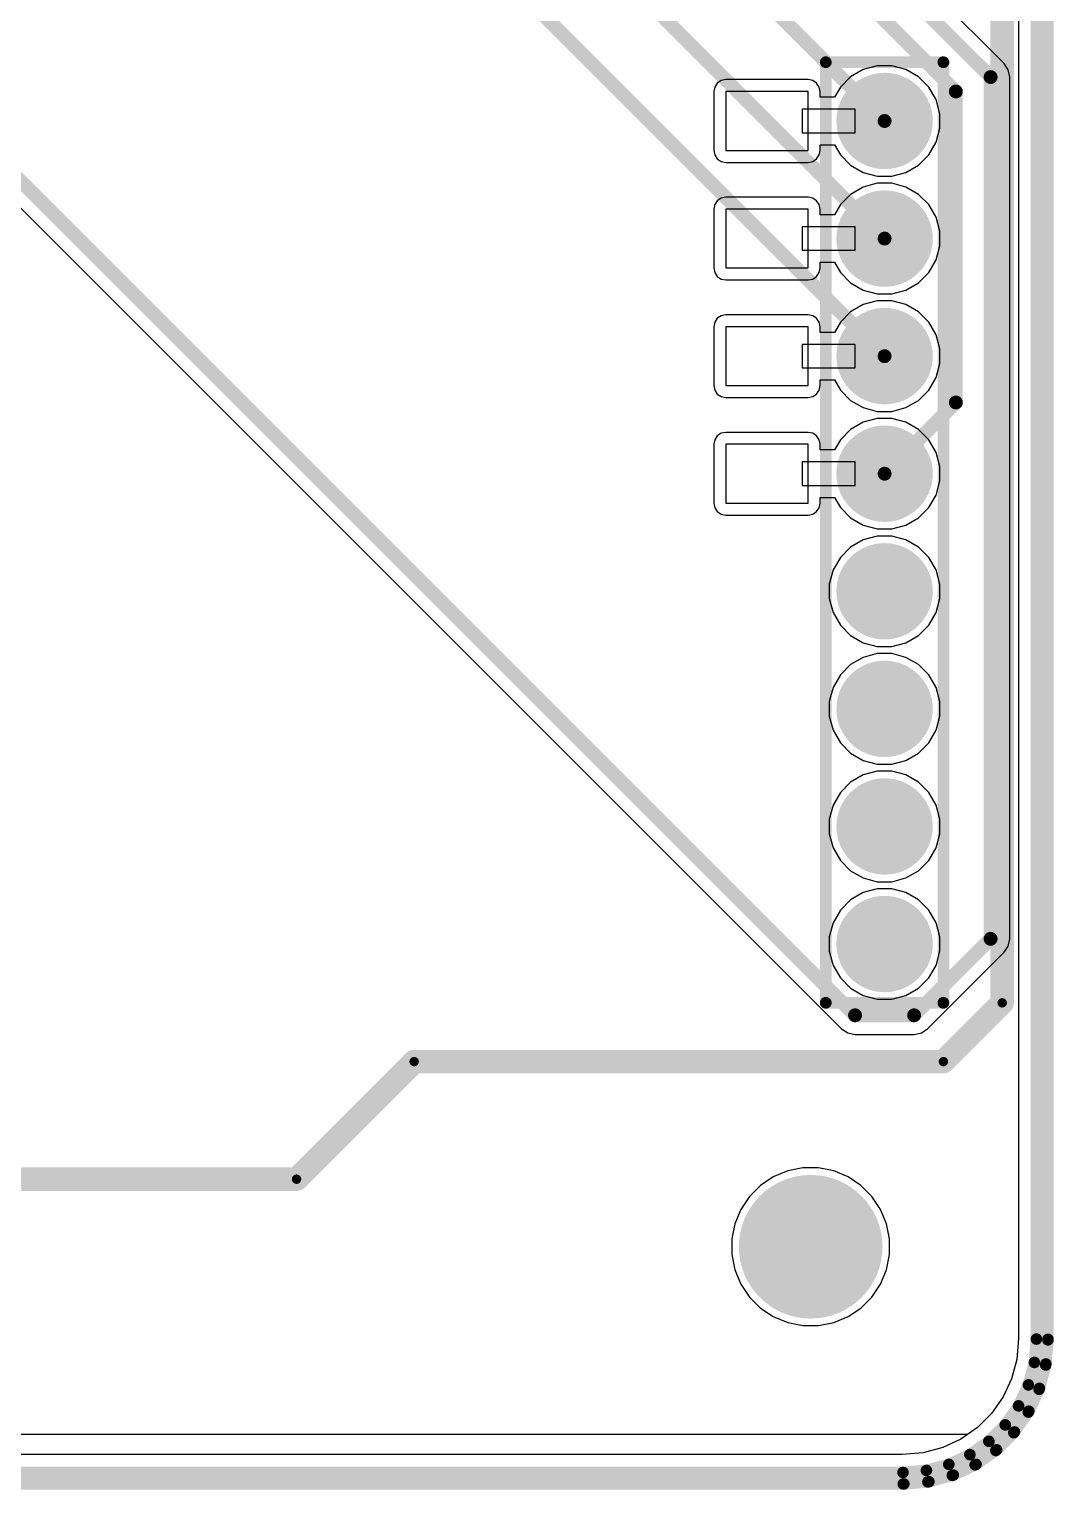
# Model space of a CAD drawing. Header units: inches. Extents: x -0.01 to 4.3, y -0.01 to 7.88.
# Drawn here: x 3.433 to 4.304, y -0.01 to 1.232 of the extents above; entities that cross this region are included whole.
import ezdxf

# ---------------------------------------------------------------- set-up
doc = ezdxf.new("R2010")
doc.units = ezdxf.units.IN
doc.header["$MEASUREMENT"] = 0
for name, color, linetype in [('Bottom Layer', 5, 'Continuous'), ('Bottom Solder', 6, 'Continuous'), ('Mechanical 1', 6, 'Continuous'), ('Multi-Layer', 9, 'Continuous'), ('Pad Holes', 156, 'Continuous'), ('Route Tool Path', 56, 'Continuous'), ('Top Layer', 1, 'Continuous'), ('Top Overlay', 2, 'Continuous'), ('Top Solder', 216, 'Continuous')]:
    doc.layers.add(name, color=color, linetype=linetype)

# ---------------------------------------------------------------- blocks, each defined once
blk = doc.blocks.new('M_______M____S______35')
at = {"layer": 'Bottom Layer'}
h = blk.add_hatch(color=5, dxfattribs=at)
edge = h.paths.add_edge_path()
edge.add_arc((0.95, -0.275), 0.037, 0, 360)
h = blk.add_hatch(color=5, dxfattribs=at)
edge = h.paths.add_edge_path()
edge.add_arc((0.95, -0.375), 0.037, 0, 360)
h = blk.add_hatch(color=5, dxfattribs=at)
edge = h.paths.add_edge_path()
edge.add_arc((0.95, -0.475), 0.037, 0, 360)
h = blk.add_hatch(color=5, dxfattribs=at)
edge = h.paths.add_edge_path()
edge.add_arc((0.95, -0.575), 0.037, 0, 360)
h = blk.add_hatch(color=5, dxfattribs=at)
edge = h.paths.add_edge_path()
edge.add_arc((0.95, -0.675), 0.037, 0, 360)
h = blk.add_hatch(color=5, dxfattribs=at)
edge = h.paths.add_edge_path()
edge.add_arc((0.95, -0.775), 0.037, 0, 360)
h = blk.add_hatch(color=5, dxfattribs=at)
edge = h.paths.add_edge_path()
edge.add_arc((0.95, -0.875), 0.037, 0, 360)
h = blk.add_hatch(color=5, dxfattribs=at)
edge = h.paths.add_edge_path()
edge.add_arc((0.95, -0.975), 0.037, 0, 360)
at = {"layer": 'Bottom Solder'}
h = blk.add_hatch(color=6, dxfattribs=at)
edge = h.paths.add_edge_path()
edge.add_arc((0.95, -0.275), 0.041, 0, 360)
h = blk.add_hatch(color=6, dxfattribs=at)
edge = h.paths.add_edge_path()
edge.add_arc((0.95, -0.375), 0.041, 0, 360)
h = blk.add_hatch(color=6, dxfattribs=at)
edge = h.paths.add_edge_path()
edge.add_arc((0.95, -0.475), 0.041, 0, 360)
h = blk.add_hatch(color=6, dxfattribs=at)
edge = h.paths.add_edge_path()
edge.add_arc((0.95, -0.575), 0.041, 0, 360)
h = blk.add_hatch(color=6, dxfattribs=at)
edge = h.paths.add_edge_path()
edge.add_arc((0.95, -0.675), 0.041, 0, 360)
h = blk.add_hatch(color=6, dxfattribs=at)
edge = h.paths.add_edge_path()
edge.add_arc((0.95, -0.775), 0.041, 0, 360)
h = blk.add_hatch(color=6, dxfattribs=at)
edge = h.paths.add_edge_path()
edge.add_arc((0.95, -0.875), 0.041, 0, 360)
h = blk.add_hatch(color=6, dxfattribs=at)
edge = h.paths.add_edge_path()
edge.add_arc((0.95, -0.975), 0.041, 0, 360)
at = {"layer": 'Multi-Layer'}
h = blk.add_hatch(color=9, dxfattribs=at)
edge = h.paths.add_edge_path()
edge.add_arc((0.95, -0.275), 0.037, 0, 360)
h = blk.add_hatch(color=9, dxfattribs=at)
edge = h.paths.add_edge_path()
edge.add_arc((0.95, -0.375), 0.037, 0, 360)
h = blk.add_hatch(color=9, dxfattribs=at)
edge = h.paths.add_edge_path()
edge.add_arc((0.95, -0.475), 0.037, 0, 360)
h = blk.add_hatch(color=9, dxfattribs=at)
edge = h.paths.add_edge_path()
edge.add_arc((0.95, -0.575), 0.037, 0, 360)
h = blk.add_hatch(color=9, dxfattribs=at)
edge = h.paths.add_edge_path()
edge.add_arc((0.95, -0.675), 0.037, 0, 360)
h = blk.add_hatch(color=9, dxfattribs=at)
edge = h.paths.add_edge_path()
edge.add_arc((0.95, -0.775), 0.037, 0, 360)
h = blk.add_hatch(color=9, dxfattribs=at)
edge = h.paths.add_edge_path()
edge.add_arc((0.95, -0.875), 0.037, 0, 360)
h = blk.add_hatch(color=9, dxfattribs=at)
edge = h.paths.add_edge_path()
edge.add_arc((0.95, -0.975), 0.037, 0, 360)
at = {"layer": 'Pad Holes'}
h = blk.add_hatch(color=7, dxfattribs=at)
edge = h.paths.add_edge_path()
edge.add_arc((0.95, -0.275), 0.02, 0, 360)
h = blk.add_hatch(color=7, dxfattribs=at)
edge = h.paths.add_edge_path()
edge.add_arc((0.95, -0.375), 0.02, 0, 360)
h = blk.add_hatch(color=7, dxfattribs=at)
edge = h.paths.add_edge_path()
edge.add_arc((0.95, -0.475), 0.02, 0, 360)
h = blk.add_hatch(color=7, dxfattribs=at)
edge = h.paths.add_edge_path()
edge.add_arc((0.95, -0.575), 0.02, 0, 360)
h = blk.add_hatch(color=7, dxfattribs=at)
edge = h.paths.add_edge_path()
edge.add_arc((0.95, -0.675), 0.02, 0, 360)
h = blk.add_hatch(color=7, dxfattribs=at)
edge = h.paths.add_edge_path()
edge.add_arc((0.95, -0.775), 0.02, 0, 360)
h = blk.add_hatch(color=7, dxfattribs=at)
edge = h.paths.add_edge_path()
edge.add_arc((0.95, -0.875), 0.02, 0, 360)
h = blk.add_hatch(color=7, dxfattribs=at)
edge = h.paths.add_edge_path()
edge.add_arc((0.95, -0.975), 0.02, 0, 360)
at = {"layer": 'Top Layer'}
h = blk.add_hatch(color=1, dxfattribs=at)
edge = h.paths.add_edge_path()
edge.add_arc((0.95, -0.275), 0.037, 0, 360)
h = blk.add_hatch(color=1, dxfattribs=at)
edge = h.paths.add_edge_path()
edge.add_arc((0.95, -0.375), 0.037, 0, 360)
h = blk.add_hatch(color=1, dxfattribs=at)
edge = h.paths.add_edge_path()
edge.add_arc((0.95, -0.475), 0.037, 0, 360)
h = blk.add_hatch(color=1, dxfattribs=at)
edge = h.paths.add_edge_path()
edge.add_arc((0.95, -0.575), 0.037, 0, 360)
h = blk.add_hatch(color=1, dxfattribs=at)
edge = h.paths.add_edge_path()
edge.add_arc((0.95, -0.675), 0.037, 0, 360)
h = blk.add_hatch(color=1, dxfattribs=at)
edge = h.paths.add_edge_path()
edge.add_arc((0.95, -0.775), 0.037, 0, 360)
h = blk.add_hatch(color=1, dxfattribs=at)
edge = h.paths.add_edge_path()
edge.add_arc((0.95, -0.875), 0.037, 0, 360)
h = blk.add_hatch(color=1, dxfattribs=at)
edge = h.paths.add_edge_path()
edge.add_arc((0.95, -0.975), 0.037, 0, 360)
at = {"layer": 'Top Solder'}
h = blk.add_hatch(color=216, dxfattribs=at)
edge = h.paths.add_edge_path()
edge.add_arc((0.95, -0.275), 0.041, 0, 360)
h = blk.add_hatch(color=216, dxfattribs=at)
edge = h.paths.add_edge_path()
edge.add_arc((0.95, -0.375), 0.041, 0, 360)
h = blk.add_hatch(color=216, dxfattribs=at)
edge = h.paths.add_edge_path()
edge.add_arc((0.95, -0.475), 0.041, 0, 360)
h = blk.add_hatch(color=216, dxfattribs=at)
edge = h.paths.add_edge_path()
edge.add_arc((0.95, -0.575), 0.041, 0, 360)
h = blk.add_hatch(color=216, dxfattribs=at)
edge = h.paths.add_edge_path()
edge.add_arc((0.95, -0.675), 0.041, 0, 360)
h = blk.add_hatch(color=216, dxfattribs=at)
edge = h.paths.add_edge_path()
edge.add_arc((0.95, -0.775), 0.041, 0, 360)
h = blk.add_hatch(color=216, dxfattribs=at)
edge = h.paths.add_edge_path()
edge.add_arc((0.95, -0.875), 0.041, 0, 360)
h = blk.add_hatch(color=216, dxfattribs=at)
edge = h.paths.add_edge_path()
edge.add_arc((0.95, -0.975), 0.041, 0, 360)
at = {"layer": 'Bottom Layer'}
for p, q in [((0.885, -0.25), (0.815, -0.25)), ((0.815, -0.25), (0.815, -0.3)), ((0.885, -0.3), (0.885, -0.25)), ((0.925, -0.265), (0.88, -0.265)), ((0.88, -0.265), (0.88, -0.285)), ((0.925, -0.285), (0.925, -0.265)), ((0.88, -0.285), (0.925, -0.285)), ((0.815, -0.3), (0.885, -0.3)), ((0.885, -0.35), (0.815, -0.35)), ((0.815, -0.35), (0.815, -0.4)), ((0.885, -0.4), (0.885, -0.35)), ((0.925, -0.365), (0.88, -0.365)), ((0.88, -0.365), (0.88, -0.385)), ((0.925, -0.385), (0.925, -0.365)), ((0.88, -0.385), (0.925, -0.385)), ((0.815, -0.4), (0.885, -0.4)), ((0.885, -0.45), (0.815, -0.45)), ((0.815, -0.45), (0.815, -0.5)), ((0.885, -0.5), (0.885, -0.45)), ((0.925, -0.465), (0.88, -0.465)), ((0.88, -0.465), (0.88, -0.485)), ((0.925, -0.485), (0.925, -0.465)), ((0.88, -0.485), (0.925, -0.485)), ((0.815, -0.5), (0.885, -0.5)), ((0.885, -0.55), (0.815, -0.55)), ((0.815, -0.55), (0.815, -0.6)), ((0.885, -0.6), (0.885, -0.55)), ((0.925, -0.565), (0.88, -0.565)), ((0.88, -0.565), (0.88, -0.585)), ((0.925, -0.585), (0.925, -0.565)), ((0.88, -0.585), (0.925, -0.585)), ((0.815, -0.6), (0.885, -0.6))]:
    blk.add_line(p, q, dxfattribs=at)
at = {"layer": 'Route Tool Path'}
for points in [[(1.05, -1.025, 0.008, 0.008, 0), (1.05, 1.075, 0.008, 0.008, 0)], [(1, -1.075, 0.008, 0.008, 0), (1.05, -1.025, 0.008, 0.008, 0)], [(0.45, -1.175, 0.008, 0.008, 0), (0.55, -1.075, 0.008, 0.008, 0)], [(0.55, -1.075, 0.008, 0.008, 0), (1, -1.075, 0.008, 0.008, 0)], [(-0.85, -1.175, 0.008, 0.008, 0), (0.45, -1.175, 0.008, 0.008, 0)]]:
    blk.add_lwpolyline(points, format="xyseb", dxfattribs=at)
for points in [[(1.048, -1.025, 0.004, 0.004, 1), (1.052, -1.025, 0.004, 0.004, 1)], [(1.048, -1.025, 0.004, 0.004, 1), (1.052, -1.025, 0.004, 0.004, 1)], [(0.548, -1.075, 0.004, 0.004, 1), (0.552, -1.075, 0.004, 0.004, 1)], [(0.548, -1.075, 0.004, 0.004, 1), (0.552, -1.075, 0.004, 0.004, 1)], [(0.998, -1.075, 0.004, 0.004, 1), (1.002, -1.075, 0.004, 0.004, 1)], [(0.998, -1.075, 0.004, 0.004, 1), (1.002, -1.075, 0.004, 0.004, 1)], [(0.448, -1.175, 0.004, 0.004, 1), (0.452, -1.175, 0.004, 0.004, 1)], [(0.448, -1.175, 0.004, 0.004, 1), (0.452, -1.175, 0.004, 0.004, 1)]]:
    blk.add_lwpolyline(points, format="xyseb", close=True, dxfattribs=at)
at = {"layer": 'Top Overlay'}
for points in [[(1.05, -1.025, 0.02, 0.02, 0), (1.05, 1.075, 0.02, 0.02, 0)], [(0.9, -0.225, 0.01, 0.01, 0), (1, -0.225, 0.01, 0.01, 0)], [(0.9, -1.025, 0.01, 0.01, 0), (0.9, -0.225, 0.01, 0.01, 0)], [(1, -1.025, 0.01, 0.01, 0), (1, -0.225, 0.01, 0.01, 0)], [(1, -1.075, 0.02, 0.02, 0), (1.05, -1.025, 0.02, 0.02, 0)], [(0.9, -1.025, 0.01, 0.01, 0), (1, -1.025, 0.01, 0.01, 0)], [(0.45, -1.175, 0.02, 0.02, 0), (0.55, -1.075, 0.02, 0.02, 0)], [(0.55, -1.075, 0.02, 0.02, 0), (1, -1.075, 0.02, 0.02, 0)], [(-0.85, -1.175, 0.02, 0.02, 0), (0.45, -1.175, 0.02, 0.02, 0)]]:
    blk.add_lwpolyline(points, format="xyseb", dxfattribs=at)
for points in [[(0.8975, -0.225, 0.005, 0.005, 1), (0.9025, -0.225, 0.005, 0.005, 1)], [(0.8975, -0.225, 0.005, 0.005, 1), (0.9025, -0.225, 0.005, 0.005, 1)], [(0.9975, -0.225, 0.005, 0.005, 1), (1.0025, -0.225, 0.005, 0.005, 1)], [(0.9975, -0.225, 0.005, 0.005, 1), (1.0025, -0.225, 0.005, 0.005, 1)], [(1.045, -1.025, 0.01, 0.01, 1), (1.055, -1.025, 0.01, 0.01, 1)], [(1.045, -1.025, 0.01, 0.01, 1), (1.055, -1.025, 0.01, 0.01, 1)], [(0.8975, -1.025, 0.005, 0.005, 1), (0.9025, -1.025, 0.005, 0.005, 1)], [(0.8975, -1.025, 0.005, 0.005, 1), (0.9025, -1.025, 0.005, 0.005, 1)], [(0.9975, -1.025, 0.005, 0.005, 1), (1.0025, -1.025, 0.005, 0.005, 1)], [(0.9975, -1.025, 0.005, 0.005, 1), (1.0025, -1.025, 0.005, 0.005, 1)], [(0.545, -1.075, 0.01, 0.01, 1), (0.555, -1.075, 0.01, 0.01, 1)], [(0.545, -1.075, 0.01, 0.01, 1), (0.555, -1.075, 0.01, 0.01, 1)], [(0.995, -1.075, 0.01, 0.01, 1), (1.005, -1.075, 0.01, 0.01, 1)], [(0.995, -1.075, 0.01, 0.01, 1), (1.005, -1.075, 0.01, 0.01, 1)], [(0.445, -1.175, 0.01, 0.01, 1), (0.455, -1.175, 0.01, 0.01, 1)], [(0.445, -1.175, 0.01, 0.01, 1), (0.455, -1.175, 0.01, 0.01, 1)]]:
    blk.add_lwpolyline(points, format="xyseb", close=True, dxfattribs=at)

msp = doc.modelspace()

# ---------------------------------------------------------------- hatches: boundary and pattern name
at = {"layer": 'Bottom Layer'}
h = msp.add_hatch(color=5, dxfattribs=at)
edge = h.paths.add_edge_path()
edge.add_arc((4.0974124, 0.19685), 0.0570866, 0, 360)
at = {"layer": 'Bottom Solder'}
h = msp.add_hatch(color=6, dxfattribs=at)
edge = h.paths.add_edge_path()
edge.add_arc((4.0974124, 0.19685), 0.0610866, 0, 360)
at = {"layer": 'Multi-Layer'}
h = msp.add_hatch(color=9, dxfattribs=at)
edge = h.paths.add_edge_path()
edge.add_arc((4.0974124, 0.19685), 0.0570866, 0, 360)
at = {"layer": 'Pad Holes'}
h = msp.add_hatch(color=7, dxfattribs=at)
edge = h.paths.add_edge_path()
edge.add_arc((4.0974124, 0.19685), 0.0570866, 0, 360)
at = {"layer": 'Top Layer'}
h = msp.add_hatch(color=1, dxfattribs=at)
edge = h.paths.add_edge_path()
edge.add_arc((4.0974124, 0.19685), 0.0570866, 0, 360)
at = {"layer": 'Top Solder'}
h = msp.add_hatch(color=216, dxfattribs=at)
edge = h.paths.add_edge_path()
edge.add_arc((4.0974124, 0.19685), 0.0610866, 0, 360)

# ---------------------------------------------------------------- linework, layer by layer
at = {"layer": 'Bottom Layer'}
for p, q in [((4.2741926, 5.1109128), (4.2741926, 0.1189861)), ((4.1420949, 1.1981278), (4.1313775, 1.1919401)), ((4.1540485, 1.2013307), (4.1420949, 1.1981278)), ((4.1664239, 1.2013307), (4.1540485, 1.2013307)), ((4.1783775, 1.1981278), (4.1664239, 1.2013307)), ((4.1890949, 1.1919401), (4.1783775, 1.1981278)), ((4.0158164, 1.1832325), (4.0150403, 1.1793307)), ((4.0180266, 1.1865403), (4.0158164, 1.1832325)), ((4.0213344, 1.1887505), (4.0180266, 1.1865403)), ((4.0252362, 1.1895266), (4.0213344, 1.1887505)), ((4.0952362, 1.1895266), (4.0252362, 1.1895266)), ((4.099138, 1.1887505), (4.0952362, 1.1895266)), ((4.1024458, 1.1865403), (4.099138, 1.1887505)), ((4.104656, 1.1832325), (4.1024458, 1.1865403)), ((4.1054321, 1.1793307), (4.104656, 1.1832325)), ((4.1226268, 1.1831894), (4.1176253, 1.1745266)), ((4.1313775, 1.1919401), (4.1226268, 1.1831894)), ((4.1978456, 1.1831894), (4.1890949, 1.1919401)), ((4.2040333, 1.172472), (4.1978456, 1.1831894)), ((4.0150403, 1.1793307), (4.0150403, 1.1293307)), ((4.1054321, 1.1745266), (4.1054321, 1.1793307)), ((4.1176253, 1.1745266), (4.1054321, 1.1745266)), ((4.2072362, 1.1605184), (4.2040333, 1.172472)), ((4.2072362, 1.148143), (4.2072362, 1.1605184)), ((4.2040333, 1.1361894), (4.2072362, 1.148143)), ((4.1054321, 1.1293307), (4.1054321, 1.1341348)), ((4.1054321, 1.1341348), (4.1176253, 1.1341348)), ((4.1176253, 1.1341348), (4.1226268, 1.125472)), ((4.1978456, 1.125472), (4.2040333, 1.1361894)), ((4.0150403, 1.1293307), (4.0158164, 1.1254289)), ((4.0158164, 1.1254289), (4.0180266, 1.1221211)), ((4.0180266, 1.1221211), (4.0213344, 1.1199109)), ((4.0213344, 1.1199109), (4.0252362, 1.1191348)), ((4.0252362, 1.1191348), (4.0952362, 1.1191348)), ((4.0952362, 1.1191348), (4.099138, 1.1199109)), ((4.099138, 1.1199109), (4.1024458, 1.1221211)), ((4.1024458, 1.1221211), (4.104656, 1.1254289)), ((4.104656, 1.1254289), (4.1054321, 1.1293307)), ((4.1226268, 1.125472), (4.1313775, 1.1167213)), ((4.1890949, 1.1167213), (4.1978456, 1.125472)), ((4.1313775, 1.1167213), (4.1420949, 1.1105336)), ((4.1420949, 1.1105336), (4.1540485, 1.1073307)), ((4.1540485, 1.1073307), (4.1664239, 1.1073307)), ((4.1664239, 1.1073307), (4.1783775, 1.1105336)), ((4.1783775, 1.1105336), (4.1890949, 1.1167213)), ((4.1420949, 1.0981278), (4.1313775, 1.0919401)), ((4.1540485, 1.1013307), (4.1420949, 1.0981278)), ((4.1664239, 1.1013307), (4.1540485, 1.1013307)), ((4.1783775, 1.0981278), (4.1664239, 1.1013307)), ((4.1890949, 1.0919401), (4.1783775, 1.0981278)), ((4.0158164, 1.0832325), (4.0150403, 1.0793307)), ((4.0180266, 1.0865403), (4.0158164, 1.0832325)), ((4.0213344, 1.0887505), (4.0180266, 1.0865403)), ((4.0252362, 1.0895266), (4.0213344, 1.0887505)), ((4.0952362, 1.0895266), (4.0252362, 1.0895266)), ((4.099138, 1.0887505), (4.0952362, 1.0895266)), ((4.1024458, 1.0865403), (4.099138, 1.0887505)), ((4.104656, 1.0832325), (4.1024458, 1.0865403)), ((4.1054321, 1.0793307), (4.104656, 1.0832325)), ((4.1226268, 1.0831894), (4.1176253, 1.0745266)), ((4.1313775, 1.0919401), (4.1226268, 1.0831894)), ((4.1978456, 1.0831894), (4.1890949, 1.0919401)), ((4.2040333, 1.072472), (4.1978456, 1.0831894)), ((4.0150403, 1.0793307), (4.0150403, 1.0293307)), ((4.1054321, 1.0745266), (4.1054321, 1.0793307)), ((4.1176253, 1.0745266), (4.1054321, 1.0745266)), ((4.2072362, 1.0605184), (4.2040333, 1.072472)), ((4.2072362, 1.048143), (4.2072362, 1.0605184)), ((4.2040333, 1.0361894), (4.2072362, 1.048143)), ((4.1054321, 1.0293307), (4.1054321, 1.0341348)), ((4.1054321, 1.0341348), (4.1176253, 1.0341348)), ((4.1176253, 1.0341348), (4.1226268, 1.025472)), ((4.1978456, 1.025472), (4.2040333, 1.0361894)), ((4.0150403, 1.0293307), (4.0158164, 1.0254289)), ((4.0158164, 1.0254289), (4.0180266, 1.0221211)), ((4.0180266, 1.0221211), (4.0213344, 1.0199109)), ((4.0213344, 1.0199109), (4.0252362, 1.0191348)), ((4.0252362, 1.0191348), (4.0952362, 1.0191348)), ((4.0952362, 1.0191348), (4.099138, 1.0199109)), ((4.099138, 1.0199109), (4.1024458, 1.0221211)), ((4.1024458, 1.0221211), (4.104656, 1.0254289)), ((4.104656, 1.0254289), (4.1054321, 1.0293307)), ((4.1226268, 1.025472), (4.1313775, 1.0167213)), ((4.1890949, 1.0167213), (4.1978456, 1.025472)), ((4.1313775, 1.0167213), (4.1420949, 1.0105336)), ((4.1420949, 1.0105336), (4.1540485, 1.0073307)), ((4.1540485, 1.0073307), (4.1664239, 1.0073307)), ((4.1664239, 1.0073307), (4.1783775, 1.0105336)), ((4.1783775, 1.0105336), (4.1890949, 1.0167213)), ((4.1420949, 0.9981278), (4.1313775, 0.9919401)), ((4.1540485, 1.0013307), (4.1420949, 0.9981278)), ((4.1664239, 1.0013307), (4.1540485, 1.0013307)), ((4.1783775, 0.9981278), (4.1664239, 1.0013307)), ((4.1890949, 0.9919401), (4.1783775, 0.9981278)), ((4.0158164, 0.9832325), (4.0150403, 0.9793307)), ((4.0180266, 0.9865403), (4.0158164, 0.9832325)), ((4.0213344, 0.9887505), (4.0180266, 0.9865403)), ((4.0252362, 0.9895266), (4.0213344, 0.9887505)), ((4.0952362, 0.9895266), (4.0252362, 0.9895266)), ((4.099138, 0.9887505), (4.0952362, 0.9895266)), ((4.1024458, 0.9865403), (4.099138, 0.9887505)), ((4.104656, 0.9832325), (4.1024458, 0.9865403)), ((4.1054321, 0.9793307), (4.104656, 0.9832325)), ((4.1226268, 0.9831894), (4.1176253, 0.9745266)), ((4.1313775, 0.9919401), (4.1226268, 0.9831894)), ((4.1978456, 0.9831894), (4.1890949, 0.9919401)), ((4.2040333, 0.972472), (4.1978456, 0.9831894)), ((4.0150403, 0.9793307), (4.0150403, 0.9293307)), ((4.1054321, 0.9745266), (4.1054321, 0.9793307)), ((4.1176253, 0.9745266), (4.1054321, 0.9745266)), ((4.2072362, 0.9605184), (4.2040333, 0.972472)), ((4.2072362, 0.948143), (4.2072362, 0.9605184)), ((4.2040333, 0.9361894), (4.2072362, 0.948143)), ((4.1054321, 0.9293307), (4.1054321, 0.9341348)), ((4.1054321, 0.9341348), (4.1176253, 0.9341348)), ((4.1176253, 0.9341348), (4.1226268, 0.925472)), ((4.1978456, 0.925472), (4.2040333, 0.9361894)), ((4.0150403, 0.9293307), (4.0158164, 0.9254289)), ((4.0158164, 0.9254289), (4.0180266, 0.9221211)), ((4.0180266, 0.9221211), (4.0213344, 0.9199109)), ((4.0213344, 0.9199109), (4.0252362, 0.9191348)), ((4.0952362, 0.9191348), (4.099138, 0.9199109)), ((4.099138, 0.9199109), (4.1024458, 0.9221211)), ((4.1024458, 0.9221211), (4.104656, 0.9254289)), ((4.104656, 0.9254289), (4.1054321, 0.9293307)), ((4.1226268, 0.925472), (4.1313775, 0.9167213)), ((4.1890949, 0.9167213), (4.1978456, 0.925472)), ((4.0252362, 0.9191348), (4.0952362, 0.9191348)), ((4.1313775, 0.9167213), (4.1420949, 0.9105336)), ((4.1420949, 0.9105336), (4.1540485, 0.9073307)), ((4.1540485, 0.9073307), (4.1664239, 0.9073307)), ((4.1664239, 0.9073307), (4.1783775, 0.9105336)), ((4.1783775, 0.9105336), (4.1890949, 0.9167213)), ((4.1420949, 0.8981278), (4.1313775, 0.8919401)), ((4.1540485, 0.9013307), (4.1420949, 0.8981278)), ((4.1664239, 0.9013307), (4.1540485, 0.9013307)), ((4.1783775, 0.8981278), (4.1664239, 0.9013307)), ((4.1890949, 0.8919401), (4.1783775, 0.8981278)), ((4.0158164, 0.8832325), (4.0150403, 0.8793307)), ((4.0180266, 0.8865403), (4.0158164, 0.8832325)), ((4.0213344, 0.8887505), (4.0180266, 0.8865403)), ((4.0252362, 0.8895266), (4.0213344, 0.8887505)), ((4.0952362, 0.8895266), (4.0252362, 0.8895266)), ((4.099138, 0.8887505), (4.0952362, 0.8895266)), ((4.1024458, 0.8865403), (4.099138, 0.8887505)), ((4.104656, 0.8832325), (4.1024458, 0.8865403)), ((4.1054321, 0.8793307), (4.104656, 0.8832325)), ((4.1226268, 0.8831894), (4.1176253, 0.8745266)), ((4.1313775, 0.8919401), (4.1226268, 0.8831894)), ((4.1978456, 0.8831894), (4.1890949, 0.8919401)), ((4.2040333, 0.872472), (4.1978456, 0.8831894)), ((4.0150403, 0.8793307), (4.0150403, 0.8293307)), ((4.1054321, 0.8745266), (4.1054321, 0.8793307)), ((4.1176253, 0.8745266), (4.1054321, 0.8745266)), ((4.2072362, 0.8605184), (4.2040333, 0.872472)), ((4.2072362, 0.848143), (4.2072362, 0.8605184)), ((4.2040333, 0.8361894), (4.2072362, 0.848143)), ((4.1054321, 0.8293307), (4.1054321, 0.8341348)), ((4.1054321, 0.8341348), (4.1176253, 0.8341348)), ((4.1176253, 0.8341348), (4.1226268, 0.825472)), ((4.1978456, 0.825472), (4.2040333, 0.8361894)), ((4.0150403, 0.8293307), (4.0158164, 0.8254289)), ((4.0158164, 0.8254289), (4.0180266, 0.8221211)), ((4.0180266, 0.8221211), (4.0213344, 0.8199109)), ((4.0213344, 0.8199109), (4.0252362, 0.8191348)), ((4.0952362, 0.8191348), (4.099138, 0.8199109)), ((4.099138, 0.8199109), (4.1024458, 0.8221211)), ((4.1024458, 0.8221211), (4.104656, 0.8254289)), ((4.104656, 0.8254289), (4.1054321, 0.8293307)), ((4.1226268, 0.825472), (4.1313775, 0.8167213)), ((4.1890949, 0.8167213), (4.1978456, 0.825472)), ((4.0252362, 0.8191348), (4.0952362, 0.8191348)), ((4.1313775, 0.8167213), (4.1420949, 0.8105336)), ((4.1420949, 0.8105336), (4.1540485, 0.8073307)), ((4.1664239, 0.8073307), (4.1783775, 0.8105336)), ((4.1783775, 0.8105336), (4.1890949, 0.8167213)), ((4.1420949, 0.7981278), (4.1313775, 0.7919401)), ((4.1540485, 0.8013307), (4.1420949, 0.7981278)), ((4.1540485, 0.8073307), (4.1664239, 0.8073307)), ((4.1664239, 0.8013307), (4.1540485, 0.8013307)), ((4.1783775, 0.7981278), (4.1664239, 0.8013307)), ((4.1890949, 0.7919401), (4.1783775, 0.7981278)), ((4.1226268, 0.7831894), (4.1164391, 0.772472)), ((4.1313775, 0.7919401), (4.1226268, 0.7831894)), ((4.1978456, 0.7831894), (4.1890949, 0.7919401)), ((4.2040333, 0.772472), (4.1978456, 0.7831894)), ((4.1164391, 0.772472), (4.1132362, 0.7605184)), ((4.2072362, 0.7605184), (4.2040333, 0.772472)), ((4.1132362, 0.7605184), (4.1132362, 0.748143)), ((4.2072362, 0.748143), (4.2072362, 0.7605184)), ((4.1132362, 0.748143), (4.1164391, 0.7361894)), ((4.2040333, 0.7361894), (4.2072362, 0.748143)), ((4.1164391, 0.7361894), (4.1226268, 0.725472)), ((4.1978456, 0.725472), (4.2040333, 0.7361894)), ((4.1226268, 0.725472), (4.1313775, 0.7167213)), ((4.1890949, 0.7167213), (4.1978456, 0.725472)), ((4.1313775, 0.7167213), (4.1420949, 0.7105336)), ((4.1420949, 0.7105336), (4.1540485, 0.7073307)), ((4.1664239, 0.7073307), (4.1783775, 0.7105336)), ((4.1783775, 0.7105336), (4.1890949, 0.7167213)), ((4.1420949, 0.6981278), (4.1313775, 0.6919401)), ((4.1540485, 0.7013307), (4.1420949, 0.6981278)), ((4.1540485, 0.7073307), (4.1664239, 0.7073307)), ((4.1664239, 0.7013307), (4.1540485, 0.7013307)), ((4.1783775, 0.6981278), (4.1664239, 0.7013307)), ((4.1890949, 0.6919401), (4.1783775, 0.6981278)), ((4.1313775, 0.6919401), (4.1226268, 0.6831894)), ((4.1978456, 0.6831894), (4.1890949, 0.6919401)), ((4.1164391, 0.672472), (4.1132362, 0.6605184)), ((4.1226268, 0.6831894), (4.1164391, 0.672472)), ((4.2040333, 0.672472), (4.1978456, 0.6831894)), ((4.2072362, 0.6605184), (4.2040333, 0.672472)), ((4.1132362, 0.6605184), (4.1132362, 0.648143)), ((4.2072362, 0.648143), (4.2072362, 0.6605184)), ((4.1132362, 0.648143), (4.1164391, 0.6361894)), ((4.2040333, 0.6361894), (4.2072362, 0.648143)), ((4.1164391, 0.6361894), (4.1226268, 0.625472)), ((4.1978456, 0.625472), (4.2040333, 0.6361894)), ((4.1226268, 0.625472), (4.1313775, 0.6167213)), ((4.1890949, 0.6167213), (4.1978456, 0.625472)), ((4.1313775, 0.6167213), (4.1420949, 0.6105336)), ((4.1420949, 0.6105336), (4.1540485, 0.6073307)), ((4.1664239, 0.6073307), (4.1783775, 0.6105336)), ((4.1783775, 0.6105336), (4.1890949, 0.6167213)), ((4.1420949, 0.5981278), (4.1313775, 0.5919401)), ((4.1540485, 0.6013307), (4.1420949, 0.5981278)), ((4.1540485, 0.6073307), (4.1664239, 0.6073307)), ((4.1664239, 0.6013307), (4.1540485, 0.6013307)), ((4.1783775, 0.5981278), (4.1664239, 0.6013307)), ((4.1890949, 0.5919401), (4.1783775, 0.5981278)), ((4.1313775, 0.5919401), (4.1226268, 0.5831894)), ((4.1978456, 0.5831894), (4.1890949, 0.5919401)), ((4.1164391, 0.572472), (4.1132362, 0.5605184)), ((4.1226268, 0.5831894), (4.1164391, 0.572472)), ((4.2040333, 0.572472), (4.1978456, 0.5831894)), ((4.2072362, 0.5605184), (4.2040333, 0.572472)), ((4.1132362, 0.5605184), (4.1132362, 0.548143)), ((4.2072362, 0.548143), (4.2072362, 0.5605184)), ((4.1132362, 0.548143), (4.1164391, 0.5361894)), ((4.2040333, 0.5361894), (4.2072362, 0.548143)), ((4.1164391, 0.5361894), (4.1226268, 0.525472)), ((4.1978456, 0.525472), (4.2040333, 0.5361894)), ((4.1226268, 0.525472), (4.1313775, 0.5167213)), ((4.1890949, 0.5167213), (4.1978456, 0.525472)), ((4.1313775, 0.5167213), (4.1420949, 0.5105336)), ((4.1420949, 0.5105336), (4.1540485, 0.5073307)), ((4.1664239, 0.5073307), (4.1783775, 0.5105336)), ((4.1783775, 0.5105336), (4.1890949, 0.5167213)), ((4.1420949, 0.4981278), (4.1313775, 0.4919401)), ((4.1540485, 0.5013307), (4.1420949, 0.4981278)), ((4.1540485, 0.5073307), (4.1664239, 0.5073307)), ((4.1664239, 0.5013307), (4.1540485, 0.5013307)), ((4.1783775, 0.4981278), (4.1664239, 0.5013307)), ((4.1890949, 0.4919401), (4.1783775, 0.4981278)), ((4.1313775, 0.4919401), (4.1226268, 0.4831894)), ((4.1978456, 0.4831894), (4.1890949, 0.4919401)), ((4.1164391, 0.472472), (4.1132362, 0.4605184)), ((4.1226268, 0.4831894), (4.1164391, 0.472472)), ((4.2040333, 0.472472), (4.1978456, 0.4831894)), ((4.2072362, 0.4605184), (4.2040333, 0.472472)), ((4.1132362, 0.4605184), (4.1132362, 0.448143)), ((4.2072362, 0.448143), (4.2072362, 0.4605184)), ((4.1132362, 0.448143), (4.1164391, 0.4361894)), ((4.2040333, 0.4361894), (4.2072362, 0.448143)), ((4.1164391, 0.4361894), (4.1226268, 0.425472)), ((4.1978456, 0.425472), (4.2040333, 0.4361894)), ((4.1226268, 0.425472), (4.1313775, 0.4167213)), ((4.1890949, 0.4167213), (4.1978456, 0.425472)), ((4.1313775, 0.4167213), (4.1420949, 0.4105336)), ((4.1420949, 0.4105336), (4.1540485, 0.4073307)), ((4.1664239, 0.4073307), (4.1783775, 0.4105336)), ((4.1783775, 0.4105336), (4.1890949, 0.4167213)), ((4.1540485, 0.4073307), (4.1664239, 0.4073307)), ((4.077844, 0.2613585), (4.065635, 0.2563014)), ((4.0908049, 0.2639366), (4.077844, 0.2613585)), ((4.1040199, 0.2639366), (4.0908049, 0.2639366)), ((4.1169808, 0.2613585), (4.1040199, 0.2639366)), ((4.1291898, 0.2563014), (4.1169808, 0.2613585)), ((4.0546472, 0.2489596), (4.0453028, 0.2396152)), ((4.065635, 0.2563014), (4.0546472, 0.2489596)), ((4.1401776, 0.2489596), (4.1291898, 0.2563014)), ((4.149522, 0.2396152), (4.1401776, 0.2489596)), ((4.0453028, 0.2396152), (4.037961, 0.2286274)), ((4.1568638, 0.2286274), (4.149522, 0.2396152)), ((4.037961, 0.2286274), (4.0329039, 0.2164184)), ((4.1619209, 0.2164184), (4.1568638, 0.2286274)), ((4.0329039, 0.2164184), (4.0303258, 0.2034575)), ((4.164499, 0.2034575), (4.1619209, 0.2164184)), ((4.0303258, 0.2034575), (4.0303258, 0.1902425)), ((4.164499, 0.1902425), (4.164499, 0.2034575)), ((4.0303258, 0.1902425), (4.0329039, 0.1772816)), ((4.1619209, 0.1772816), (4.164499, 0.1902425)), ((4.0329039, 0.1772816), (4.037961, 0.1650726)), ((4.1568638, 0.1650726), (4.1619209, 0.1772816)), ((4.037961, 0.1650726), (4.0453028, 0.1540848)), ((4.149522, 0.1540848), (4.1568638, 0.1650726)), ((4.0453028, 0.1540848), (4.0546472, 0.1447404)), ((4.1401776, 0.1447404), (4.149522, 0.1540848)), ((4.0546472, 0.1447404), (4.065635, 0.1373986)), ((4.065635, 0.1373986), (4.077844, 0.1323415)), ((4.1169808, 0.1323415), (4.1291898, 0.1373986)), ((4.1291898, 0.1373986), (4.1401776, 0.1447404)), ((4.077844, 0.1323415), (4.0908049, 0.1297634)), ((4.0908049, 0.1297634), (4.1040199, 0.1297634)), ((4.1040199, 0.1297634), (4.1169808, 0.1323415)), ((4.2741926, 0.1189861), (4.2726276, 0.1010986)), ((4.2726276, 0.1010986), (4.2682083, 0.0846049)), ((4.2682083, 0.0846049), (4.260991, 0.069128)), ((4.260991, 0.069128), (4.2511967, 0.0551398)), ((4.2511967, 0.0551398), (4.2391225, 0.043066)), ((4.2391225, 0.043066), (4.2307983, 0.0372373)), ((4.2307983, 0.0372373), (0.0634642, 0.0372373))]:
    msp.add_line(p, q, dxfattribs=at)
at = {"layer": 'Mechanical 1'}
for points in [[(4.2893406, 0.1183253, 0.0098425, 0.0098425, 0), (4.2893406, 7.7556903, 0.0098425, 0.0098425, 0)], [(4.299185, 0.11811, 0.0098425, 0.0098425, 0), (4.299185, 7.7559056, 0.0098425, 0.0098425, 0)], [(4.2876024, 0.0984582, 0.0098425, 0.0098425, 0), (4.2893406, 0.1183253, 0.0098425, 0.0098425, 0)], [(4.2973719, 0.0971714, 0.0098425, 0.0098425, 0), (4.2991663, 0.117681, 0.0098425, 0.0098425, 0)], [(4.299185, 0.11811, 0.0098425, 0.0098425, -0.02182004413145953), (4.2991663, 0.117681, 0.0098425, 0.0098425, 0)], [(4.299185, 0.11811, 0.0098425, 0.0098425, -0.02182004413145953), (4.2991663, 0.117681, 0.0098425, 0.0098425, 0)], [(4.282497, 0.079404, 0.0098425, 0.0098425, 0), (4.2876024, 0.0984582, 0.0098425, 0.0098425, 0)], [(4.2918945, 0.0764401, 0.0098425, 0.0098425, 0), (4.2972229, 0.0963265, 0.0098425, 0.0098425, 0)], [(4.2973719, 0.0971714, 0.0098425, 0.0098425, -0.04365780924447478), (4.2972229, 0.0963265, 0.0098425, 0.0098425, 0)], [(4.2973719, 0.0971714, 0.0098425, 0.0098425, -0.04365780924447478), (4.2972229, 0.0963265, 0.0098425, 0.0098425, 0)], [(4.2741598, 0.0615254, 0.0098425, 0.0098425, 0), (4.282497, 0.079404, 0.0098425, 0.0098425, 0)], [(4.2828998, 0.0569745, 0.0098425, 0.0098425, 0), (4.291601, 0.0756337, 0.0098425, 0.0098425, 0)], [(4.2918945, 0.0764401, 0.0098425, 0.0098425, -0.04366879292621847), (4.291601, 0.0756337, 0.0098425, 0.0098425, 0)], [(4.2918945, 0.0764401, 0.0098425, 0.0098425, -0.04366879292621847), (4.291601, 0.0756337, 0.0098425, 0.0098425, 0)], [(4.2628454, 0.0453661, 0.0098425, 0.0098425, 0), (4.2741598, 0.0615254, 0.0098425, 0.0098425, 0)], [(4.248896, 0.0314171, 0.0098425, 0.0098425, 0), (4.2628454, 0.0453661, 0.0098425, 0.0098425, 0)], [(4.2706625, 0.0393668, 0.0098425, 0.0098425, 0), (4.2824709, 0.0562316, 0.0098425, 0.0098425, 0)], [(4.2828998, 0.0569745, 0.0098425, 0.0098425, -0.04365180762248146), (4.2824709, 0.0562316, 0.0098425, 0.0098425, 0)], [(4.2828998, 0.0569745, 0.0098425, 0.0098425, -0.04365180762248146), (4.2824709, 0.0562316, 0.0098425, 0.0098425, 0)], [(4.2555529, 0.0241518, 0.0098425, 0.0098425, 0), (4.2701109, 0.0387094, 0.0098425, 0.0098425, 0)], [(4.2706625, 0.0393668, 0.0098425, 0.0098425, -0.04366899362161154), (4.2701109, 0.0387094, 0.0098425, 0.0098425, 0)], [(4.2706625, 0.0393668, 0.0098425, 0.0098425, -0.04366899362161154), (4.2701109, 0.0387094, 0.0098425, 0.0098425, 0)], [(4.2148592, 0.0117659, 0.0098425, 0.0098425, 0), (4.2327373, 0.0201027, 0.0098425, 0.0098425, 0)], [(4.2327373, 0.0201027, 0.0098425, 0.0098425, 0), (4.248896, 0.0314171, 0.0098425, 0.0098425, 0)], [(4.2380504, 0.0118053, 0.0098425, 0.0098425, 0), (4.254876, 0.0235867, 0.0098425, 0.0098425, 0)], [(4.2555529, 0.0241518, 0.0098425, 0.0098425, -0.04487356586558973), (4.254876, 0.0235867, 0.0098425, 0.0098425, 0)], [(4.254876, 0.0235867, 0.0098425, 0.0098425, 0), (4.2548956, 0.0236004, 0.0098425, 0.0098425, 0)], [(4.2555529, 0.0241518, 0.0098425, 0.0098425, -0.04365887842835484), (4.2548956, 0.0236004, 0.0098425, 0.0098425, 0)], [(4.195804, 0.00666, 0.0098425, 0.0098425, 0), (4.2148592, 0.0117659, 0.0098425, 0.0098425, 0)], [(4.2186447, 0.0026691, 0.0098425, 0.0098425, 0), (4.2372721, 0.0113553, 0.0098425, 0.0098425, 0)], [(4.2380308, 0.0117916, 0.0098425, 0.0098425, -0.04453989503712286), (4.2372721, 0.0113553, 0.0098425, 0.0098425, 0)], [(4.2372721, 0.0113553, 0.0098425, 0.0098425, 0), (4.2372878, 0.0113626, 0.0098425, 0.0098425, 0)], [(4.2380504, 0.0118053, 0.0098425, 0.0098425, -0.04487589575599836), (4.2372878, 0.0113626, 0.0098425, 0.0098425, 0)], [(4.2380308, 0.0117916, 0.0098425, 0.0098425, 0), (4.2380504, 0.0118053, 0.0098425, 0.0098425, 0)], [(0.1183253, 0.0049218, 0.0098425, 0.0098425, 0), (4.1759371, 0.0049218, 0.0098425, 0.0098425, 0)], [(4.1759371, 0.0049218, 0.0098425, 0.0098425, 0), (4.195804, 0.00666, 0.0098425, 0.0098425, 0)], [(4.1765814, -0.0049039, 0.0098425, 0.0098425, -0.02182004413145976), (4.1761524, -0.0049226, 0.0098425, 0.0098425, 0)], [(4.1765814, -0.0049039, 0.0098425, 0.0098425, -0.02182004413145976), (4.1761524, -0.0049226, 0.0098425, 0.0098425, 0)], [(4.1765814, -0.0049039, 0.0098425, 0.0098425, 0), (4.197091, -0.0031095, 0.0098425, 0.0098425, 0)], [(4.197936, -0.0029605, 0.0098425, 0.0098425, -0.04366272454917219), (4.197091, -0.0031095, 0.0098425, 0.0098425, 0)], [(4.197936, -0.0029605, 0.0098425, 0.0098425, -0.04366272454917219), (4.197091, -0.0031095, 0.0098425, 0.0098425, 0)], [(4.197936, -0.0029605, 0.0098425, 0.0098425, 0), (4.2178228, 0.0023683, 0.0098425, 0.0098425, 0)], [(4.2186447, 0.0026691, 0.0098425, 0.0098425, -0.04454097456669874), (4.2178228, 0.0023683, 0.0098425, 0.0098425, 0)], [(4.218629, 0.0026618, 0.0098425, 0.0098425, -0.04365926569126082), (4.2178228, 0.0023683, 0.0098425, 0.0098425, 0)], [(4.218629, 0.0026618, 0.0098425, 0.0098425, 0), (4.2186447, 0.0026691, 0.0098425, 0.0098425, 0)], [(0.11811, -0.0049226, 0.0098425, 0.0098425, 0), (4.1761524, -0.0049226, 0.0098425, 0.0098425, 0)]]:
    msp.add_lwpolyline(points, format="xyseb", dxfattribs=at)
for points in [[(4.28688, 0.1183253, 0.0049212, 0.0049212, 1), (4.2918012, 0.1183253, 0.0049212, 0.0049212, 1)], [(4.28688, 0.1183253, 0.0049212, 0.0049212, 1), (4.2918012, 0.1183253, 0.0049212, 0.0049212, 1)], [(4.2967057, 0.117681, 0.0049212, 0.0049212, 1), (4.3016269, 0.117681, 0.0049212, 0.0049212, 1)], [(4.2967057, 0.117681, 0.0049212, 0.0049212, 1), (4.3016269, 0.117681, 0.0049212, 0.0049212, 1)], [(4.2967057, 0.117681, 0.0049212, 0.0049212, 1), (4.3016269, 0.117681, 0.0049212, 0.0049212, 1)], [(4.2967244, 0.11811, 0.0049212, 0.0049212, 1), (4.3016456, 0.11811, 0.0049212, 0.0049212, 1)], [(4.2967244, 0.11811, 0.0049212, 0.0049212, 1), (4.3016456, 0.11811, 0.0049212, 0.0049212, 1)], [(4.2967244, 0.11811, 0.0049212, 0.0049212, 1), (4.3016456, 0.11811, 0.0049212, 0.0049212, 1)], [(4.2851418, 0.0984582, 0.0049212, 0.0049212, 1), (4.290063, 0.0984582, 0.0049212, 0.0049212, 1)], [(4.2851418, 0.0984582, 0.0049212, 0.0049212, 1), (4.290063, 0.0984582, 0.0049212, 0.0049212, 1)], [(4.2947623, 0.0963265, 0.0049212, 0.0049212, 1), (4.2996835, 0.0963265, 0.0049212, 0.0049212, 1)], [(4.2947623, 0.0963265, 0.0049212, 0.0049212, 1), (4.2996835, 0.0963265, 0.0049212, 0.0049212, 1)], [(4.2947623, 0.0963265, 0.0049212, 0.0049212, 1), (4.2996835, 0.0963265, 0.0049212, 0.0049212, 1)], [(4.2949113, 0.0971714, 0.0049212, 0.0049212, 1), (4.2998325, 0.0971714, 0.0049212, 0.0049212, 1)], [(4.2949113, 0.0971714, 0.0049212, 0.0049212, 1), (4.2998325, 0.0971714, 0.0049212, 0.0049212, 1)], [(4.2949113, 0.0971714, 0.0049212, 0.0049212, 1), (4.2998325, 0.0971714, 0.0049212, 0.0049212, 1)], [(4.2800364, 0.079404, 0.0049212, 0.0049212, 1), (4.2849576, 0.079404, 0.0049212, 0.0049212, 1)], [(4.2800364, 0.079404, 0.0049212, 0.0049212, 1), (4.2849576, 0.079404, 0.0049212, 0.0049212, 1)], [(4.2891404, 0.0756337, 0.0049212, 0.0049212, 1), (4.2940616, 0.0756337, 0.0049212, 0.0049212, 1)], [(4.2891404, 0.0756337, 0.0049212, 0.0049212, 1), (4.2940616, 0.0756337, 0.0049212, 0.0049212, 1)], [(4.2891404, 0.0756337, 0.0049212, 0.0049212, 1), (4.2940616, 0.0756337, 0.0049212, 0.0049212, 1)], [(4.2894339, 0.0764401, 0.0049212, 0.0049212, 1), (4.2943551, 0.0764401, 0.0049212, 0.0049212, 1)], [(4.2894339, 0.0764401, 0.0049212, 0.0049212, 1), (4.2943551, 0.0764401, 0.0049212, 0.0049212, 1)], [(4.2894339, 0.0764401, 0.0049212, 0.0049212, 1), (4.2943551, 0.0764401, 0.0049212, 0.0049212, 1)], [(4.2716992, 0.0615254, 0.0049212, 0.0049212, 1), (4.2766204, 0.0615254, 0.0049212, 0.0049212, 1)], [(4.2716992, 0.0615254, 0.0049212, 0.0049212, 1), (4.2766204, 0.0615254, 0.0049212, 0.0049212, 1)], [(4.2603848, 0.0453661, 0.0049212, 0.0049212, 1), (4.265306, 0.0453661, 0.0049212, 0.0049212, 1)], [(4.2603848, 0.0453661, 0.0049212, 0.0049212, 1), (4.265306, 0.0453661, 0.0049212, 0.0049212, 1)], [(4.2800103, 0.0562316, 0.0049212, 0.0049212, 1), (4.2849315, 0.0562316, 0.0049212, 0.0049212, 1)], [(4.2800103, 0.0562316, 0.0049212, 0.0049212, 1), (4.2849315, 0.0562316, 0.0049212, 0.0049212, 1)], [(4.2800103, 0.0562316, 0.0049212, 0.0049212, 1), (4.2849315, 0.0562316, 0.0049212, 0.0049212, 1)], [(4.2804392, 0.0569745, 0.0049212, 0.0049212, 1), (4.2853604, 0.0569745, 0.0049212, 0.0049212, 1)], [(4.2804392, 0.0569745, 0.0049212, 0.0049212, 1), (4.2853604, 0.0569745, 0.0049212, 0.0049212, 1)], [(4.2804392, 0.0569745, 0.0049212, 0.0049212, 1), (4.2853604, 0.0569745, 0.0049212, 0.0049212, 1)], [(4.2676503, 0.0387094, 0.0049212, 0.0049212, 1), (4.2725715, 0.0387094, 0.0049212, 0.0049212, 1)], [(4.2676503, 0.0387094, 0.0049212, 0.0049212, 1), (4.2725715, 0.0387094, 0.0049212, 0.0049212, 1)], [(4.2676503, 0.0387094, 0.0049212, 0.0049212, 1), (4.2725715, 0.0387094, 0.0049212, 0.0049212, 1)], [(4.2682019, 0.0393668, 0.0049212, 0.0049212, 1), (4.2731231, 0.0393668, 0.0049212, 0.0049212, 1)], [(4.2682019, 0.0393668, 0.0049212, 0.0049212, 1), (4.2731231, 0.0393668, 0.0049212, 0.0049212, 1)], [(4.2682019, 0.0393668, 0.0049212, 0.0049212, 1), (4.2731231, 0.0393668, 0.0049212, 0.0049212, 1)], [(4.2302767, 0.0201027, 0.0049212, 0.0049212, 1), (4.2351979, 0.0201027, 0.0049212, 0.0049212, 1)], [(4.2302767, 0.0201027, 0.0049212, 0.0049212, 1), (4.2351979, 0.0201027, 0.0049212, 0.0049212, 1)], [(4.2464354, 0.0314171, 0.0049212, 0.0049212, 1), (4.2513566, 0.0314171, 0.0049212, 0.0049212, 1)], [(4.2464354, 0.0314171, 0.0049212, 0.0049212, 1), (4.2513566, 0.0314171, 0.0049212, 0.0049212, 1)], [(4.2524154, 0.0235867, 0.0049212, 0.0049212, 1), (4.2573366, 0.0235867, 0.0049212, 0.0049212, 1)], [(4.2524154, 0.0235867, 0.0049212, 0.0049212, 1), (4.2573366, 0.0235867, 0.0049212, 0.0049212, 1)], [(4.2524154, 0.0235867, 0.0049212, 0.0049212, 1), (4.2573366, 0.0235867, 0.0049212, 0.0049212, 1)], [(4.252435, 0.0236004, 0.0049212, 0.0049212, 1), (4.2573562, 0.0236004, 0.0049212, 0.0049212, 1)], [(4.252435, 0.0236004, 0.0049212, 0.0049212, 1), (4.2573562, 0.0236004, 0.0049212, 0.0049212, 1)], [(4.2530923, 0.0241518, 0.0049212, 0.0049212, 1), (4.2580135, 0.0241518, 0.0049212, 0.0049212, 1)], [(4.2530923, 0.0241518, 0.0049212, 0.0049212, 1), (4.2580135, 0.0241518, 0.0049212, 0.0049212, 1)], [(4.2530923, 0.0241518, 0.0049212, 0.0049212, 1), (4.2580135, 0.0241518, 0.0049212, 0.0049212, 1)], [(4.2123986, 0.0117659, 0.0049212, 0.0049212, 1), (4.2173198, 0.0117659, 0.0049212, 0.0049212, 1)], [(4.2123986, 0.0117659, 0.0049212, 0.0049212, 1), (4.2173198, 0.0117659, 0.0049212, 0.0049212, 1)], [(4.2348115, 0.0113553, 0.0049212, 0.0049212, 1), (4.2397327, 0.0113553, 0.0049212, 0.0049212, 1)], [(4.2348115, 0.0113553, 0.0049212, 0.0049212, 1), (4.2397327, 0.0113553, 0.0049212, 0.0049212, 1)], [(4.2348115, 0.0113553, 0.0049212, 0.0049212, 1), (4.2397327, 0.0113553, 0.0049212, 0.0049212, 1)], [(4.2348272, 0.0113626, 0.0049212, 0.0049212, 1), (4.2397484, 0.0113626, 0.0049212, 0.0049212, 1)], [(4.2348272, 0.0113626, 0.0049212, 0.0049212, 1), (4.2397484, 0.0113626, 0.0049212, 0.0049212, 1)], [(4.2355702, 0.0117916, 0.0049212, 0.0049212, 1), (4.2404914, 0.0117916, 0.0049212, 0.0049212, 1)], [(4.2355702, 0.0117916, 0.0049212, 0.0049212, 1), (4.2404914, 0.0117916, 0.0049212, 0.0049212, 1)], [(4.2355898, 0.0118053, 0.0049212, 0.0049212, 1), (4.240511, 0.0118053, 0.0049212, 0.0049212, 1)], [(4.2355898, 0.0118053, 0.0049212, 0.0049212, 1), (4.240511, 0.0118053, 0.0049212, 0.0049212, 1)], [(4.2355898, 0.0118053, 0.0049212, 0.0049212, 1), (4.240511, 0.0118053, 0.0049212, 0.0049212, 1)], [(4.1734765, 0.0049218, 0.0049212, 0.0049212, 1), (4.1783977, 0.0049218, 0.0049212, 0.0049212, 1)], [(4.1734765, 0.0049218, 0.0049212, 0.0049212, 1), (4.1783977, 0.0049218, 0.0049212, 0.0049212, 1)], [(4.1741208, -0.0049039, 0.0049212, 0.0049212, 1), (4.179042, -0.0049039, 0.0049212, 0.0049212, 1)], [(4.1741208, -0.0049039, 0.0049212, 0.0049212, 1), (4.179042, -0.0049039, 0.0049212, 0.0049212, 1)], [(4.1741208, -0.0049039, 0.0049212, 0.0049212, 1), (4.179042, -0.0049039, 0.0049212, 0.0049212, 1)], [(4.1933434, 0.00666, 0.0049212, 0.0049212, 1), (4.1982646, 0.00666, 0.0049212, 0.0049212, 1)], [(4.1933434, 0.00666, 0.0049212, 0.0049212, 1), (4.1982646, 0.00666, 0.0049212, 0.0049212, 1)], [(4.1946304, -0.0031095, 0.0049212, 0.0049212, 1), (4.1995516, -0.0031095, 0.0049212, 0.0049212, 1)], [(4.1946304, -0.0031095, 0.0049212, 0.0049212, 1), (4.1995516, -0.0031095, 0.0049212, 0.0049212, 1)], [(4.1946304, -0.0031095, 0.0049212, 0.0049212, 1), (4.1995516, -0.0031095, 0.0049212, 0.0049212, 1)], [(4.1954754, -0.0029605, 0.0049212, 0.0049212, 1), (4.2003966, -0.0029605, 0.0049212, 0.0049212, 1)], [(4.1954754, -0.0029605, 0.0049212, 0.0049212, 1), (4.2003966, -0.0029605, 0.0049212, 0.0049212, 1)], [(4.1954754, -0.0029605, 0.0049212, 0.0049212, 1), (4.2003966, -0.0029605, 0.0049212, 0.0049212, 1)], [(4.2153622, 0.0023683, 0.0049212, 0.0049212, 1), (4.2202834, 0.0023683, 0.0049212, 0.0049212, 1)], [(4.2153622, 0.0023683, 0.0049212, 0.0049212, 1), (4.2202834, 0.0023683, 0.0049212, 0.0049212, 1)], [(4.2153622, 0.0023683, 0.0049212, 0.0049212, 1), (4.2202834, 0.0023683, 0.0049212, 0.0049212, 1)], [(4.2161684, 0.0026618, 0.0049212, 0.0049212, 1), (4.2210896, 0.0026618, 0.0049212, 0.0049212, 1)], [(4.2161684, 0.0026618, 0.0049212, 0.0049212, 1), (4.2210896, 0.0026618, 0.0049212, 0.0049212, 1)], [(4.2161841, 0.0026691, 0.0049212, 0.0049212, 1), (4.2211053, 0.0026691, 0.0049212, 0.0049212, 1)], [(4.2161841, 0.0026691, 0.0049212, 0.0049212, 1), (4.2211053, 0.0026691, 0.0049212, 0.0049212, 1)], [(4.2161841, 0.0026691, 0.0049212, 0.0049212, 1), (4.2211053, 0.0026691, 0.0049212, 0.0049212, 1)], [(4.1736918, -0.0049226, 0.0049212, 0.0049212, 1), (4.178613, -0.0049226, 0.0049212, 0.0049212, 1)], [(4.1736918, -0.0049226, 0.0049212, 0.0049212, 1), (4.178613, -0.0049226, 0.0049212, 0.0049212, 1)], [(4.1736918, -0.0049226, 0.0049212, 0.0049212, 1), (4.178613, -0.0049226, 0.0049212, 0.0049212, 1)]]:
    msp.add_lwpolyline(points, format="xyseb", close=True, dxfattribs=at)
at = {"layer": 'Top Layer'}
for p, q in [((4.2741926, 5.3591804), (4.2741926, 0.1189861)), ((2.5665645, 1.9393361), (4.1236587, 0.3822419)), ((4.2618529, 1.203139), (4.1764533, 1.2885385)), ((4.2653683, 1.1978777), (4.2618529, 1.203139)), ((4.2666028, 1.1916717), (4.2653683, 1.1978777)), ((4.2666028, 0.4587483), (4.2666028, 1.1916717)), ((4.1968137, 0.3822419), (4.2618529, 0.4472811)), ((4.2618529, 0.4472811), (4.2653683, 0.4525423)), ((4.2653683, 0.4525423), (4.2666028, 0.4587483)), ((4.1236587, 0.3822419), (4.1289199, 0.3787265)), ((4.1289199, 0.3787265), (4.1351259, 0.377492)), ((4.1351259, 0.377492), (4.1853465, 0.377492)), ((4.1853465, 0.377492), (4.1915525, 0.3787265)), ((4.1915525, 0.3787265), (4.1968137, 0.3822419)), ((4.077844, 0.2613585), (4.065635, 0.2563014)), ((4.0908049, 0.2639366), (4.077844, 0.2613585)), ((4.1040199, 0.2639366), (4.0908049, 0.2639366)), ((4.1169808, 0.2613585), (4.1040199, 0.2639366)), ((4.1291898, 0.2563014), (4.1169808, 0.2613585)), ((4.0546472, 0.2489596), (4.0453028, 0.2396152)), ((4.065635, 0.2563014), (4.0546472, 0.2489596)), ((4.1401776, 0.2489596), (4.1291898, 0.2563014)), ((4.149522, 0.2396152), (4.1401776, 0.2489596)), ((4.0453028, 0.2396152), (4.037961, 0.2286274)), ((4.1568638, 0.2286274), (4.149522, 0.2396152)), ((4.037961, 0.2286274), (4.0329039, 0.2164184)), ((4.1619209, 0.2164184), (4.1568638, 0.2286274)), ((4.0329039, 0.2164184), (4.0303258, 0.2034575)), ((4.164499, 0.2034575), (4.1619209, 0.2164184)), ((4.0303258, 0.2034575), (4.0303258, 0.1902425)), ((4.164499, 0.1902425), (4.164499, 0.2034575)), ((4.0303258, 0.1902425), (4.0329039, 0.1772816)), ((4.1619209, 0.1772816), (4.164499, 0.1902425)), ((4.0329039, 0.1772816), (4.037961, 0.1650726)), ((4.1568638, 0.1650726), (4.1619209, 0.1772816)), ((4.037961, 0.1650726), (4.0453028, 0.1540848)), ((4.149522, 0.1540848), (4.1568638, 0.1650726)), ((4.0453028, 0.1540848), (4.0546472, 0.1447404)), ((4.1401776, 0.1447404), (4.149522, 0.1540848)), ((4.0546472, 0.1447404), (4.065635, 0.1373986)), ((4.065635, 0.1373986), (4.077844, 0.1323415)), ((4.1169808, 0.1323415), (4.1291898, 0.1373986)), ((4.1291898, 0.1373986), (4.1401776, 0.1447404)), ((4.077844, 0.1323415), (4.0908049, 0.1297634)), ((4.0908049, 0.1297634), (4.1040199, 0.1297634)), ((4.1040199, 0.1297634), (4.1169808, 0.1323415)), ((4.2741926, 0.1189861), (4.2726276, 0.1010986)), ((4.2726276, 0.1010986), (4.2682083, 0.0846049)), ((4.2682083, 0.0846049), (4.260991, 0.069128)), ((4.260991, 0.069128), (4.2511967, 0.0551398)), ((4.2511967, 0.0551398), (4.2391225, 0.043066)), ((4.2391225, 0.043066), (4.2251342, 0.0332713)), ((4.2096582, 0.0260547), (4.1931633, 0.0216347)), ((4.2251342, 0.0332713), (4.2096582, 0.0260547)), ((4.1752763, 0.0200698), (3.0846461, 0.0200698)), ((4.1931633, 0.0216347), (4.1752763, 0.0200698))]:
    msp.add_line(p, q, dxfattribs=at)
for points in [[(3.1693184, 2.1452485, 0.011811, 0.011811, 0), (4.1602362, 1.1543307, 0.011811, 0.011811, 0)], [(3.0988459, 2.115721, 0.011811, 0.011811, 0), (4.1602362, 1.0543307, 0.011811, 0.011811, 0)], [(2.5780317, 1.9508033, 0.011811, 0.011811, 0), (4.1351259, 0.3937091, 0.011811, 0.011811, 0)], [(3.4047915, 1.7097754, 0.011811, 0.011811, 0), (4.1602362, 0.9543307, 0.011811, 0.011811, 0)], [(4.0700867, 1.3302126, 0.011811, 0.011811, 0), (4.2208582, 1.1794411, 0.011811, 0.011811, 0)], [(4.1602362, 1.2818212, 0.011811, 0.011811, 0), (4.2503857, 1.1916717, 0.011811, 0.011811, 0)], [(4.2503857, 0.4587483, 0.011811, 0.011811, 0), (4.2503857, 1.1916717, 0.011811, 0.011811, 0)], [(4.2208582, 0.9149527, 0.011811, 0.011811, 0), (4.2208582, 1.1794411, 0.011811, 0.011811, 0)], [(4.1602362, 0.8543307, 0.011811, 0.011811, 0), (4.2208582, 0.9149527, 0.011811, 0.011811, 0)], [(4.1853465, 0.3937091, 0.011811, 0.011811, 0), (4.2503857, 0.4587483, 0.011811, 0.011811, 0)], [(4.1351259, 0.3937091, 0.011811, 0.011811, 0), (4.1853465, 0.3937091, 0.011811, 0.011811, 0)]]:
    msp.add_lwpolyline(points, format="xyseb", dxfattribs=at)
for points in [[(4.247433, 1.1916717, 0.0059055, 0.0059055, 1), (4.2533384, 1.1916717, 0.0059055, 0.0059055, 1)], [(4.247433, 1.1916717, 0.0059055, 0.0059055, 1), (4.2533384, 1.1916717, 0.0059055, 0.0059055, 1)], [(4.2179055, 1.1794411, 0.0059055, 0.0059055, 1), (4.2238109, 1.1794411, 0.0059055, 0.0059055, 1)], [(4.2179055, 1.1794411, 0.0059055, 0.0059055, 1), (4.2238109, 1.1794411, 0.0059055, 0.0059055, 1)], [(4.1572835, 1.1543307, 0.0059055, 0.0059055, 1), (4.1631889, 1.1543307, 0.0059055, 0.0059055, 1)], [(4.1572835, 1.0543307, 0.0059055, 0.0059055, 1), (4.1631889, 1.0543307, 0.0059055, 0.0059055, 1)], [(4.1572835, 0.9543307, 0.0059055, 0.0059055, 1), (4.1631889, 0.9543307, 0.0059055, 0.0059055, 1)], [(4.2179055, 0.9149527, 0.0059055, 0.0059055, 1), (4.2238109, 0.9149527, 0.0059055, 0.0059055, 1)], [(4.2179055, 0.9149527, 0.0059055, 0.0059055, 1), (4.2238109, 0.9149527, 0.0059055, 0.0059055, 1)], [(4.1572835, 0.8543307, 0.0059055, 0.0059055, 1), (4.1631889, 0.8543307, 0.0059055, 0.0059055, 1)], [(4.247433, 0.4587483, 0.0059055, 0.0059055, 1), (4.2533384, 0.4587483, 0.0059055, 0.0059055, 1)], [(4.247433, 0.4587483, 0.0059055, 0.0059055, 1), (4.2533384, 0.4587483, 0.0059055, 0.0059055, 1)], [(4.1321732, 0.3937091, 0.0059055, 0.0059055, 1), (4.1380786, 0.3937091, 0.0059055, 0.0059055, 1)], [(4.1321732, 0.3937091, 0.0059055, 0.0059055, 1), (4.1380786, 0.3937091, 0.0059055, 0.0059055, 1)], [(4.1823938, 0.3937091, 0.0059055, 0.0059055, 1), (4.1882992, 0.3937091, 0.0059055, 0.0059055, 1)], [(4.1823938, 0.3937091, 0.0059055, 0.0059055, 1), (4.1882992, 0.3937091, 0.0059055, 0.0059055, 1)]]:
    msp.add_lwpolyline(points, format="xyseb", close=True, dxfattribs=at)

# ---------------------------------------------------------------- block references
msp.add_blockref('M_______M____S______35', (3.2102362, 1.4293307))

doc.saveas('drawing.dxf')
